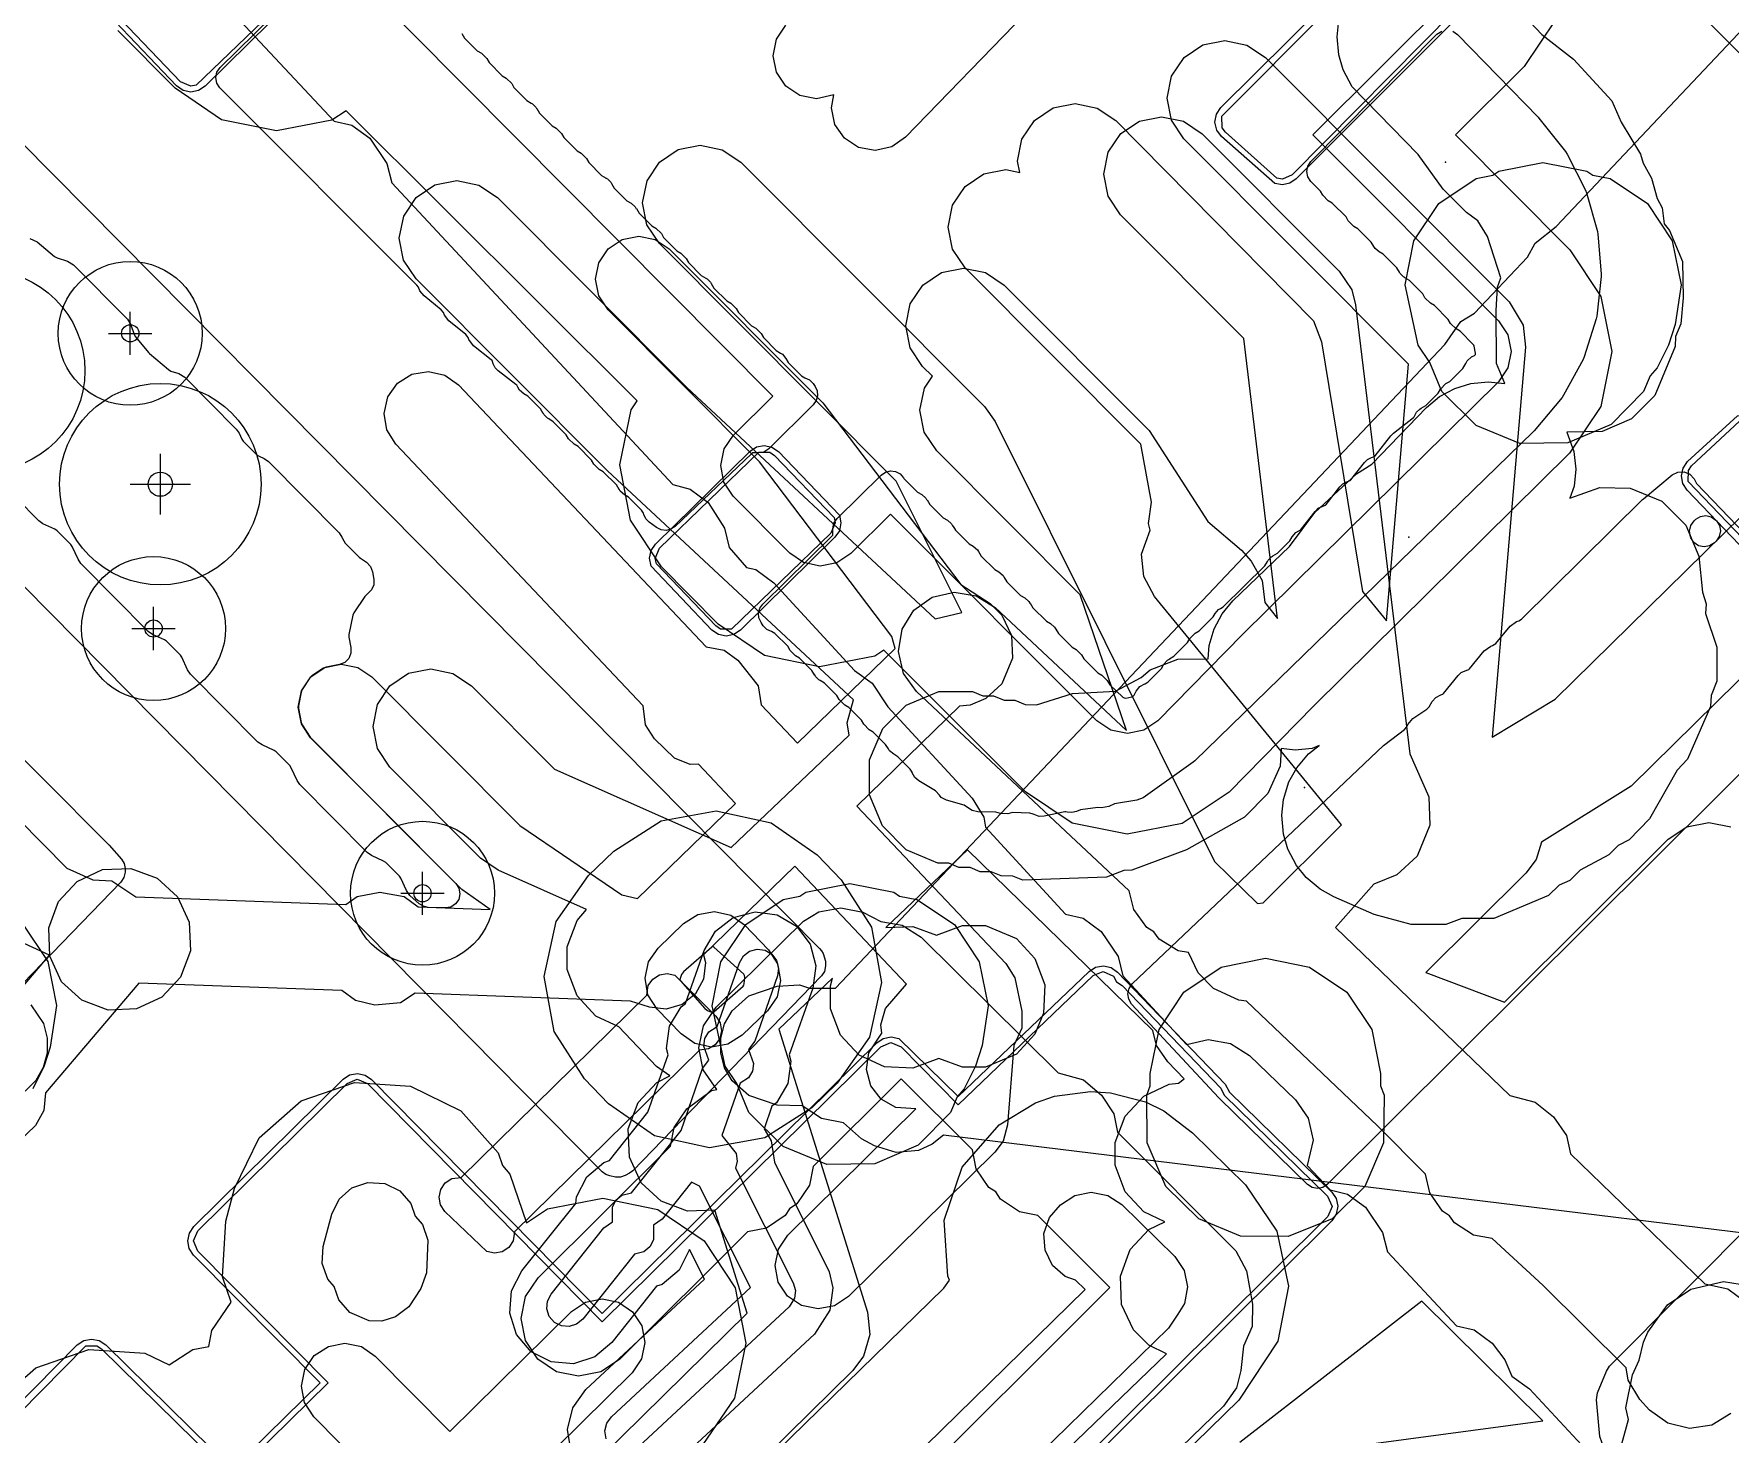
# Model space of a CAD drawing. Header units: metres. Extents: x -2677 to -840, y 169 to 1487.
# Drawn here: x -2321.6 to -2262.6, y 638 to 686.7 of the extents above; entities that cross this region are included whole.
import ezdxf

# ---------------------------------------------------------------- set-up
doc = ezdxf.new("R2010")
doc.units = ezdxf.units.M
for name, color, linetype in [('AI_GREENING_ALLOWED_ZONE', 4, 'Continuous'), ('AI_GREENING_EXCLUSIONS', 1, 'Continuous'), ('AI_GREENING_LAWN', 82, 'Continuous'), ('AI_GREENING_REJECTED', 6, 'Continuous'), ('AI_GREENING_TREES', 3, 'Continuous')]:
    doc.layers.add(name, color=color, linetype=linetype)

# ---------------------------------------------------------------- blocks, each defined once
blk = doc.blocks.new('AI_TREE')
for p, q in [((0, -0.3), (0, 0.3)), ((-0.3, 0), (0.3, 0))]:
    blk.add_line(p, q)
for radius in [1, 0.12]:
    blk.add_circle((0, 0), radius)

msp = doc.modelspace()

# ---------------------------------------------------------------- linework, layer by layer
at = {"layer": 'AI_GREENING_ALLOWED_ZONE'}
msp.add_lwpolyline([(-2321.708, 679.566), (-2321.451, 679.45), (-2320.85, 678.935), (-2320.76, 678.886), (-2320.396, 678.776), (-2320.186, 678.649), (-2318.313, 676.757), (-2318.192, 676.558), (-2318.086, 676.227), (-2318.039, 676.143), (-2317.579, 675.6), (-2317.551, 675.572), (-2316.894, 675.006), (-2316.806, 674.957), (-2316.526, 674.87), (-2316.32, 674.744), (-2314.533, 672.94), (-2314.433, 672.795), (-2314.342, 672.594), (-2314.292, 672.522), (-2313.815, 672.045), (-2313.742, 671.995), (-2313.562, 671.913), (-2313.414, 671.809), (-2310.964, 669.335), (-2310.864, 669.19), (-2310.802, 669.054), (-2310.752, 668.981), (-2310.26, 668.489), (-2310.224, 668.459), (-2310.011, 668.314), (-2309.871, 668.17), (-2309.799, 667.982), (-2309.755, 667.713), (-2309.76, 667.523), (-2309.836, 667.349), (-2309.971, 667.216), (-2310.004, 667.194), (-2310.072, 667.126), (-2310.452, 666.56), (-2310.489, 666.471), (-2310.623, 665.802), (-2310.624, 665.706), (-2310.553, 665.346), (-2310.553, 665.151), (-2310.628, 664.971), (-2310.766, 664.834), (-2310.947, 664.759), (-2311.411, 664.668), (-2311.5, 664.631), (-2311.905, 664.361), (-2311.974, 664.293), (-2312.245, 663.889), (-2312.282, 663.8), (-2312.378, 663.323), (-2312.378, 663.226), (-2312.284, 662.748), (-2312.247, 662.659), (-2311.964, 662.233), (-2311.933, 662.195), (-2306.908, 657.153), (-2306.799, 656.988), (-2306.763, 656.793), (-2306.804, 656.6), (-2306.918, 656.438), (-2307.085, 656.332), (-2307.281, 656.3), (-2307.864, 656.321), (-2308.034, 656.358), (-2308.181, 656.449), (-2308.501, 656.738), (-2308.622, 656.903), (-2308.816, 657.331), (-2308.867, 657.404), (-2309.344, 657.881), (-2309.416, 657.931), (-2309.834, 658.122), (-2309.982, 658.225), (-2312.321, 660.587), (-2312.421, 660.732), (-2312.622, 661.174), (-2312.672, 661.247), (-2313.149, 661.723), (-2313.221, 661.774), (-2313.639, 661.964), (-2313.787, 662.067), (-2316.126, 664.429), (-2316.226, 664.574), (-2316.427, 665.016), (-2316.477, 665.089), (-2316.954, 665.566), (-2317.026, 665.616), (-2317.444, 665.807), (-2317.592, 665.91), (-2319.931, 668.272), (-2320.031, 668.417), (-2320.232, 668.859), (-2320.282, 668.932), (-2320.759, 669.409), (-2320.832, 669.459), (-2321.249, 669.649), (-2321.397, 669.752), (-2323.736, 672.114)], dxfattribs=at)
msp.add_lwpolyline([(-2264.015, 669.198), (-2264.051, 669.397), (-2264.005, 669.593), (-2263.885, 669.756), (-2263.83, 669.805), (-2263.666, 669.903), (-2263.478, 669.933), (-2263.291, 669.889), (-2263.135, 669.779), (-2263.112, 669.754), (-2263.007, 669.591), (-2262.973, 669.401), (-2263.013, 669.211), (-2263.122, 669.051), (-2263.185, 668.99), (-2263.349, 668.883), (-2263.54, 668.846), (-2263.732, 668.886), (-2263.893, 668.996), (-2264, 669.16), (-2264.015, 669.198)], close=True, dxfattribs=at)
at = {"layer": 'AI_GREENING_EXCLUSIONS'}
for points in [[(-2242.686, 642.618), (-2289.969, 648.406), (-2290.36, 648.087), (-2290.837, 647.874), (-2291.614, 647.802), (-2292.359, 648.032), (-2292.814, 648.278), (-2293.444, 648.832), (-2294.199, 648.984), (-2294.877, 649.423), (-2295.739, 649.445), (-2296.722, 649.779), (-2297.309, 650.293), (-2297.57, 650.747), (-2297.705, 651.25), (-2297.705, 651.772), (-2297.57, 652.277), (-2297.309, 652.729), (-2296.723, 653.243), (-2295.741, 653.577), (-2294.963, 653.628), (-2294.617, 653.511), (-2293.722, 653.511), (-2272.543, 675.884), (-2271.996, 676.683), (-2271.516, 676.971), (-2269.675, 678.917), (-2269.414, 679.406), (-2268.676, 679.975), (-2247.361, 702.562)], [(-2242.686, 642.618), (-2289.969, 648.406), (-2290.36, 648.087), (-2290.837, 647.874), (-2291.614, 647.802), (-2292.359, 648.032), (-2292.814, 648.278), (-2293.444, 648.832), (-2294.199, 648.984), (-2294.877, 649.423), (-2295.739, 649.445), (-2296.722, 649.779), (-2297.309, 650.293), (-2297.57, 650.747), (-2297.705, 651.25), (-2297.705, 651.772), (-2297.57, 652.277), (-2297.309, 652.729), (-2296.723, 653.243), (-2295.741, 653.577), (-2294.963, 653.628), (-2294.617, 653.511), (-2293.722, 653.511), (-2272.543, 675.884), (-2271.996, 676.683), (-2271.516, 676.971), (-2269.675, 678.917), (-2269.414, 679.406), (-2268.676, 679.975), (-2247.361, 702.562)], [(-2316.973, 689.879), (-2311.131, 683.642), (-2310.525, 683.501), (-2309.891, 683.046), (-2309.299, 682.171), (-2309.125, 681.5), (-2299.368, 671.012), (-2298.767, 670.856), (-2298.144, 670.386), (-2297.574, 669.496), (-2297.416, 668.821), (-2296.804, 668.135), (-2296.488, 668.058), (-2295.857, 667.598), (-2293.057, 664.556), (-2292.447, 664.11), (-2291.896, 663.294), (-2288.971, 660.116), (-2288.565, 659.45), (-2288.511, 659.104), (-2285.722, 656.09), (-2285.118, 655.946), (-2284.487, 655.487), (-2283.9, 654.608), (-2283.729, 653.937), (-2281.527, 651.557), (-2280.766, 651.725), (-2279.997, 651.589), (-2279.339, 651.17), (-2277.74, 649.638), (-2277.292, 648.998), (-2277.124, 648.236), (-2277.331, 647.355), (-2276.537, 646.502), (-2275.932, 646.359), (-2275.299, 645.903), (-2274.71, 645.025), (-2274.537, 644.354), (-2272.139, 641.78), (-2271.534, 641.637), (-2270.901, 641.18), (-2270.468, 640.603), (-2270.222, 640.032), (-2269.612, 639.594), (-2267.042, 636.837)], [(-2272.265, 688.023), (-2277.132, 683.169), (-2270.683, 676.702), (-2270.359, 676.215), (-2270.245, 675.641), (-2270.361, 675.067), (-2270.686, 674.581), (-2279.575, 665.802), (-2282.517, 662.798), (-2283.004, 662.474), (-2283.578, 662.36), (-2284.152, 662.475), (-2284.638, 662.801), (-2291.802, 669.985), (-2293.187, 668.615), (-2293.675, 668.293), (-2294.25, 668.182), (-2294.823, 668.299), (-2295.308, 668.627), (-2297.272, 670.612), (-2297.594, 671.101), (-2297.705, 671.675), (-2297.588, 672.249), (-2297.26, 672.734), (-2295.892, 674.086), (-2310.237, 688.541)], [(-2271.076, 688.663), (-2269.183, 686.648), (-2268.083, 685.796), (-2266.745, 684.348), (-2266.417, 683.6), (-2265.746, 682.492), (-2265.659, 682.177), (-2265.365, 681.658), (-2265.173, 680.955), (-2265, 680.628), (-2264.927, 680.076), (-2264.741, 679.842), (-2264.287, 678.759), (-2264.274, 677.504), (-2264.354, 676.592), (-2264.535, 676.158), (-2264.549, 675.806), (-2265.253, 674.111), (-2266.063, 673.301), (-2267.078, 672.857), (-2268.315, 672.836), (-2268.063, 672.156), (-2268, 671.544), (-2268.059, 670.953), (-2268.2, 670.539), (-2267.158, 670.916), (-2266.109, 670.891), (-2265.011, 670.434), (-2264.179, 669.603), (-2263.726, 668.519), (-2263.602, 667.278), (-2263.474, 666.868), (-2263.489, 666.537), (-2263.102, 665.366), (-2263.102, 664.178), (-2263.295, 663.68), (-2263.315, 663.301), (-2264.115, 661.47), (-2264.48, 661.086), (-2265.436, 659.403), (-2266.147, 658.663), (-2266.526, 658.472), (-2266.85, 658.152), (-2267.847, 657.614), (-2268.208, 657.254), (-2268.572, 657.087), (-2268.949, 656.736), (-2270.85, 655.935), (-2271.962, 655.935), (-2272.513, 655.723), (-2273.716, 655.727), (-2275.002, 656.075), (-2276.404, 656.687), (-2276.882, 656.948), (-2277.365, 657.355), (-2277.701, 657.771), (-2278.005, 658.348), (-2278.158, 658.87), (-2278.216, 659.524), (-2278.155, 660.073), (-2277.964, 660.678), (-2277.693, 661.169), (-2277.287, 661.651), (-2276.918, 661.944), (-2277.161, 661.846), (-2277.749, 661.787), (-2278.236, 661.846), (-2278.268, 661.232), (-2278.692, 660.279), (-2279.511, 659.456), (-2281.524, 658.319), (-2283.418, 657.617), (-2283.695, 657.603), (-2284.297, 657.372), (-2287.206, 657.271), (-2287.553, 657.409), (-2287.957, 657.412), (-2288.305, 657.558), (-2288.692, 657.561), (-2289.04, 657.707), (-2289.427, 657.71), (-2289.775, 657.856), (-2290.162, 657.859), (-2291.258, 658.321), (-2292.084, 659.154), (-2292.53, 660.227), (-2292.53, 661.446), (-2292.071, 662.538), (-2291.258, 663.352), (-2290.128, 663.821), (-2288.959, 663.817), (-2288.597, 663.669), (-2288.597, 663.669), (-2288.224, 663.668), (-2287.862, 663.52), (-2287.489, 663.519), (-2287.127, 663.371), (-2286.731, 663.364), (-2285.484, 663.754), (-2283.985, 663.834), (-2283.103, 664.306), (-2282.781, 664.577), (-2281.826, 664.949), (-2280.769, 664.952), (-2280.735, 665.42), (-2280.56, 665.994), (-2280.279, 666.519), (-2279.911, 666.968), (-2277.944, 668.86), (-2277.061, 670.041), (-2275.621, 671.388), (-2275.08, 671.726), (-2273.19, 673.695), (-2272.733, 674.071), (-2272.2, 674.356), (-2271.649, 674.525), (-2271.043, 674.587), (-2270.462, 674.528), (-2270.749, 675.223), (-2270.767, 677.062), (-2270.715, 677.877), (-2270.604, 678.193), (-2271.067, 679.628), (-2271.398, 680.177), (-2271.791, 680.468), (-2272.602, 681.278), (-2273.477, 682.485), (-2275.765, 684.832), (-2276.076, 685.425), (-2276.23, 685.944), (-2276.288, 686.576), (-2276.226, 687.147)], [(-2268.708, 687.165), (-2269.794, 685.544), (-2272.183, 683.162), (-2268.203, 679.172), (-2267.123, 677.55), (-2266.745, 675.636), (-2267.13, 673.721), (-2268.215, 672.103), (-2277.103, 663.324), (-2280.045, 660.32), (-2281.669, 659.238), (-2283.583, 658.86), (-2285.496, 659.244), (-2287.116, 660.33), (-2292.033, 665.263), (-2292.354, 665.052), (-2294.269, 664.682), (-2296.181, 665.073), (-2297.797, 666.166), (-2299.76, 668.151), (-2300.835, 669.779), (-2301.205, 671.695), (-2300.814, 673.606), (-2300.603, 673.918), (-2310.72, 683.999), (-2311.218, 683.67), (-2313.133, 683.3), (-2315.045, 683.691), (-2316.661, 684.784), (-2318.646, 686.791)], [(-2287.125, 687.374), (-2291.283, 683.081), (-2291.765, 682.748), (-2292.337, 682.625), (-2292.912, 682.73), (-2293.404, 683.047), (-2293.737, 683.528), (-2293.86, 684.1), (-2293.778, 684.553), (-2294.377, 684.42), (-2294.951, 684.532), (-2295.439, 684.855), (-2295.766, 685.341), (-2295.882, 685.914), (-2295.77, 686.489), (-2295.446, 686.977)], [(-2302.616, 636.482), (-2296.789, 642.221), (-2297.908, 645.797), (-2298.853, 645.766), (-2299.77, 646.107), (-2300.469, 646.754), (-2300.878, 647.636), (-2300.917, 648.622), (-2300.576, 649.539), (-2299.929, 650.238), (-2299.476, 650.468), (-2299.939, 650.794), (-2301.248, 652.168), (-2302.048, 652.543), (-2302.695, 653.242), (-2303.036, 654.159), (-2303.036, 654.951), (-2302.695, 655.868), (-2302.362, 656.252), (-2305.439, 657.612), (-2306.047, 658.03), (-2309.2, 661.195), (-2309.633, 661.844), (-2309.784, 662.61), (-2309.63, 663.375), (-2309.195, 664.023), (-2308.546, 664.455), (-2307.78, 664.606), (-2307.015, 664.453), (-2306.367, 664.018), (-2303.478, 661.119), (-2297.34, 658.406), (-2293.245, 662.305), (-2293.311, 662.729), (-2293.097, 663.527), (-2301.636, 671.488), (-2308.288, 678.163), (-2308.72, 678.812), (-2308.871, 679.578), (-2308.717, 680.343), (-2308.283, 680.991), (-2307.633, 681.423), (-2306.867, 681.574), (-2306.102, 681.421), (-2305.454, 680.986), (-2298.881, 674.389), (-2290.255, 666.346), (-2289.33, 666.563), (-2291.605, 671.131), (-2299.836, 679.391), (-2300.268, 680.041), (-2300.419, 680.806), (-2300.265, 681.571), (-2299.83, 682.219), (-2299.181, 682.652), (-2298.415, 682.803), (-2297.65, 682.649), (-2297.002, 682.214), (-2288.543, 673.724), (-2288.17, 673.205), (-2280.55, 657.913), (-2279.059, 656.456), (-2278.86, 656.484), (-2276.134, 659.187), (-2282.638, 667.128), (-2283.005, 667.815), (-2283.081, 668.593), (-2282.78, 669.43), (-2282.839, 669.655), (-2282.737, 670.4), (-2283.108, 672.418), (-2289.217, 678.544), (-2289.65, 679.194), (-2289.801, 679.959), (-2289.647, 680.724), (-2289.213, 681.373), (-2288.564, 681.805), (-2287.798, 681.956), (-2287.316, 681.86), (-2287.394, 682.252), (-2287.24, 683.017), (-2286.806, 683.665), (-2286.156, 684.098), (-2285.391, 684.249), (-2284.626, 684.096), (-2283.977, 683.661), (-2277.107, 676.699), (-2276.832, 675.968), (-2275.405, 667.294), (-2274.57, 666.274), (-2273.806, 675.198), (-2281.613, 683.026), (-2282.045, 683.676), (-2282.197, 684.441), (-2282.043, 685.206), (-2281.609, 685.855), (-2280.959, 686.287), (-2280.194, 686.438), (-2279.429, 686.285), (-2278.78, 685.851), (-2270.318, 677.365), (-2269.828, 676.557), (-2269.741, 675.782), (-2270.901, 662.232), (-2268.717, 663.554), (-2262.229, 669.929)], [(-2262.609, 638.734), (-2263.276, 638.329), (-2264.047, 638.21), (-2264.805, 638.395), (-2265.434, 638.855), (-2265.772, 639.223), (-2266.178, 639.89), (-2266.245, 640.326), (-2269.131, 643.179), (-2270.901, 644.818), (-2270.901, 644.818), (-2271.55, 644.934), (-2272.207, 645.354), (-2272.382, 645.605), (-2272.624, 645.759), (-2273.072, 646.398), (-2273.217, 647.052), (-2274.888, 648.734), (-2279.441, 653.058), (-2279.701, 653.097), (-2280.582, 653.506), (-2281.123, 654.047), (-2281.457, 654.749), (-2281.815, 654.807), (-2282.478, 655.218), (-2282.657, 655.466), (-2282.901, 655.617), (-2283.358, 656.249), (-2283.513, 656.901), (-2290.899, 663.819), (-2291.354, 664.453), (-2291.531, 665.213), (-2291.404, 665.983), (-2290.992, 666.645), (-2290.357, 667.1), (-2289.597, 667.277), (-2288.827, 667.15), (-2288.165, 666.738), (-2283.602, 662.465), (-2285.218, 667.186), (-2290.199, 672.185), (-2290.631, 672.835), (-2290.782, 673.601), (-2290.629, 674.366), (-2290.352, 674.778), (-2290.689, 675.117), (-2291.122, 675.766), (-2291.273, 676.532), (-2291.12, 677.297), (-2290.686, 677.945), (-2290.036, 678.378), (-2289.271, 678.529), (-2288.505, 678.376), (-2287.857, 677.941), (-2282.823, 672.893), (-2280.787, 669.731), (-2279.61, 668.734), (-2279.282, 668.356), (-2278.896, 667.678), (-2278.799, 666.911), (-2278.36, 666.357), (-2279.534, 676.09), (-2283.811, 680.38), (-2284.244, 681.029), (-2284.395, 681.795), (-2284.242, 682.56), (-2283.808, 683.208), (-2283.158, 683.641), (-2282.393, 683.792), (-2281.627, 683.639), (-2280.979, 683.204), (-2276.215, 678.427), (-2275.782, 677.777), (-2275.646, 677.254), (-2273.763, 661.652), (-2273.105, 660.159), (-2273.066, 659.173), (-2273.515, 658.097), (-2274.214, 657.449), (-2275.012, 657.132), (-2276.344, 655.627), (-2270.286, 649.783), (-2269.405, 649.555), (-2268.771, 649.038), (-2268.327, 648.399), (-2268.187, 647.757), (-2263.51, 643.245), (-2262.719, 643.066), (-2262.089, 642.605)], [(-2325.487, 662.798), (-2320.419, 657.685), (-2319.523, 657.28), (-2318.859, 657.241), (-2318.022, 656.691), (-2310.731, 656.426), (-2310.337, 656.694), (-2309.55, 656.844), (-2308.703, 656.699), (-2308.215, 656.334), (-2305.718, 656.243), (-2306.703, 656.946), (-2311.95, 662.213), (-2312.274, 662.7), (-2312.387, 663.274), (-2312.272, 663.848), (-2311.946, 664.334), (-2311.459, 664.658), (-2310.885, 664.771), (-2310.311, 664.656), (-2309.825, 664.33), (-2304.678, 659.165), (-2301.139, 656.753), (-2300.592, 656.63), (-2297.191, 659.932), (-2298.481, 661.296), (-2298.769, 661.291), (-2299.314, 661.505), (-2300.006, 662.173), (-2300.317, 662.668), (-2300.397, 663.324), (-2308.99, 672.414), (-2309.301, 672.909), (-2309.399, 673.486), (-2309.269, 674.057), (-2308.93, 674.534), (-2308.435, 674.845), (-2307.858, 674.943), (-2307.287, 674.813), (-2306.81, 674.474), (-2298.207, 665.374), (-2297.583, 665.253), (-2297.106, 664.914), (-2296.399, 664.024), (-2296.302, 663.358), (-2295.039, 662.022), (-2291.648, 665.314), (-2291.756, 665.73), (-2296.356, 671.805), (-2301.617, 677.084), (-2301.941, 677.572), (-2302.054, 678.146), (-2301.939, 678.72), (-2301.613, 679.206), (-2301.126, 679.53), (-2300.552, 679.643), (-2299.978, 679.528), (-2299.492, 679.202), (-2294.159, 673.85), (-2289.364, 667.542), (-2288.34, 666.876), (-2287.935, 666.47), (-2287.601, 665.77), (-2287.562, 664.981), (-2287.935, 664.086), (-2288.499, 663.574), (-2289.04, 663.347), (-2289.408, 663.308), (-2292.978, 659.842), (-2287.802, 654.367), (-2287.491, 653.871), (-2287.24, 652.71), (-2287.241, 652.124), (-2287.527, 651.524), (-2287.739, 648.764), (-2287.896, 648.201), (-2288.18, 647.812), (-2293.26, 642.798), (-2293.749, 642.476), (-2294.323, 642.366), (-2294.897, 642.484), (-2295.381, 642.812), (-2295.703, 643.301), (-2295.814, 643.875), (-2295.696, 644.449), (-2295.367, 644.933), (-2290.925, 649.317), (-2291.622, 649.364), (-2292.128, 649.657), (-2292.484, 650.122), (-2292.635, 650.687), (-2292.557, 651.268), (-2292.108, 651.952), (-2292.139, 652.239), (-2291.977, 652.801), (-2291.25, 653.647), (-2295.13, 657.752), (-2298.306, 654.668), (-2298.231, 654.408), (-2298.297, 653.827), (-2298.581, 653.315), (-2299.038, 652.95), (-2299.601, 652.788), (-2300.183, 652.854), (-2300.836, 653.063), (-2308.315, 653.336), (-2308.833, 653.001), (-2309.72, 652.919), (-2310.388, 653.085), (-2310.864, 653.429), (-2317.918, 653.686), (-2321.161, 649.871), (-2321.219, 649.257), (-2321.504, 648.745), (-2322.117, 648.161)], [(-2259.425, 667.076), (-2266.08, 660.537), (-2269.19, 658.592), (-2269.375, 657.985), (-2269.729, 657.511), (-2273.205, 654.057), (-2270.479, 653.024), (-2264.793, 658.687), (-2264.144, 659.12), (-2263.378, 659.27), (-2262.613, 659.117)], [(-2290.991, 632.347), (-2282.214, 640.806), (-2282.828, 641.103), (-2283.368, 641.643), (-2283.777, 642.525), (-2283.816, 643.511), (-2283.475, 644.428), (-2282.828, 645.127), (-2282.28, 645.397), (-2283.009, 645.742), (-2283.656, 646.441), (-2283.997, 647.358), (-2283.997, 648.15), (-2283.656, 649.067), (-2283.009, 649.766), (-2282.127, 650.175), (-2281.8, 650.214), (-2281.6, 650.368), (-2282.177, 650.954), (-2282.569, 651.52), (-2282.694, 652.039), (-2289.131, 658.324), (-2291.963, 655.627), (-2291.031, 655.655), (-2290.208, 655.353), (-2289.302, 655.69), (-2288.51, 655.69), (-2287.434, 655.242), (-2286.787, 654.543), (-2286.446, 653.626), (-2286.485, 652.64), (-2286.787, 651.917), (-2287.434, 651.218), (-2288.51, 650.77), (-2289.302, 650.77), (-2290.125, 651.072), (-2291.031, 650.735), (-2292.017, 650.774), (-2292.899, 651.183), (-2293.546, 651.882), (-2293.887, 652.799), (-2293.887, 653.591), (-2293.816, 653.863), (-2295.684, 652.084), (-2292.607, 642.25), (-2292.523, 641.474), (-2292.743, 640.725), (-2293.112, 640.228), (-2299.809, 633.632)], [(-2302.902, 637.405), (-2303.026, 638.176), (-2302.846, 638.935), (-2302.39, 639.568), (-2298.269, 643.399), (-2298.786, 644.428), (-2299.144, 643.72), (-2299.74, 643.216), (-2299.933, 643.154), (-2301.483, 641.203), (-2302.078, 640.699), (-2302.821, 640.461), (-2303.599, 640.525), (-2303.599, 640.525), (-2304.293, 640.882), (-2304.797, 641.477), (-2305.035, 642.22), (-2304.971, 642.998), (-2304.614, 643.692), (-2302.737, 646.035), (-2302.718, 646.259), (-2302.361, 646.953), (-2301.766, 647.458), (-2301.573, 647.52), (-2300.235, 649.203), (-2299.529, 651.199), (-2299.586, 651.417), (-2299.479, 652.19), (-2299.084, 652.863), (-2298.923, 652.986), (-2298.285, 654.824), (-2297.89, 655.497), (-2297.268, 655.968), (-2296.513, 656.165), (-2295.74, 656.058), (-2295.067, 655.663), (-2294.596, 655.041), (-2294.399, 654.286), (-2294.506, 653.513), (-2295.323, 651.195), (-2295.266, 650.977), (-2295.373, 650.204), (-2295.768, 649.531), (-2295.93, 649.409), (-2296.2, 648.631), (-2295.947, 648.209), (-2295.836, 647.465), (-2293.933, 643.654), (-2293.813, 643.103), (-2293.909, 642.329), (-2294.446, 641.492), (-2299.666, 636.638)], [(-2291.561, 635.751), (-2284.185, 643.116), (-2286.684, 645.618), (-2287.33, 645.745), (-2287.98, 646.178), (-2288.151, 646.432), (-2288.389, 646.59), (-2288.825, 647.237), (-2288.959, 647.894), (-2291.43, 650.368), (-2294.496, 647.314), (-2294.624, 646.668), (-2295.058, 646.019), (-2295.312, 645.849), (-2295.471, 645.611), (-2296.119, 645.176), (-2296.775, 645.044), (-2301.225, 640.612), (-2301.875, 640.179), (-2302.641, 640.029), (-2303.406, 640.182), (-2304.054, 640.617), (-2304.486, 641.267), (-2304.637, 642.033), (-2304.483, 642.798), (-2304.048, 643.446), (-2299.447, 648.028), (-2299.318, 648.67), (-2298.883, 649.318), (-2298.024, 649.959), (-2297.837, 649.997), (-2298.311, 650.679), (-2298.459, 651.445), (-2298.301, 652.209), (-2297.864, 652.855), (-2294.823, 655.847), (-2294.297, 656.161), (-2293.531, 656.309), (-2292.767, 656.151), (-2292.138, 655.829), (-2291.397, 655.705), (-2290.735, 655.291), (-2285.978, 650.571), (-2285.102, 650.327), (-2284.477, 649.798), (-2284.045, 649.151), (-2283.916, 648.507), (-2279.81, 644.383), (-2279.442, 643.695), (-2279.225, 642.538), (-2279.244, 641.758), (-2279.548, 641.07), (-2279.631, 640.227), (-2279.787, 639.626), (-2280.232, 638.985), (-2283.178, 636.14)], [(-2321.951, 655.735), (-2321.084, 654.437), (-2320.779, 652.907), (-2321, 651.466), (-2321.213, 650.811), (-2321.605, 650.021)], [(-2323.452, 651.807), (-2321.023, 654.665), (-2321.908, 655.066)], [(-2301.684, 637.859), (-2301.727, 638.128), (-2301.664, 638.394), (-2301.504, 638.616), (-2296.669, 643.112), (-2298.44, 646.634), (-2298.714, 646.777), (-2299.738, 645.489), (-2300.042, 645.281), (-2300.037, 644.772), (-2300.162, 644.529), (-2300.37, 644.352), (-2300.702, 644.275), (-2302.5, 642.012), (-2302.5, 642.012), (-2302.709, 641.836), (-2302.969, 641.752), (-2303.241, 641.775), (-2303.484, 641.9), (-2303.66, 642.108), (-2303.744, 642.368), (-2303.721, 642.64), (-2303.596, 642.883), (-2301.767, 645.185), (-2301.464, 645.392), (-2301.468, 645.902), (-2301.343, 646.145), (-2301.135, 646.321), (-2300.803, 646.399), (-2299.079, 648.568), (-2298.333, 650.718), (-2298.115, 651.014), (-2298.288, 651.493), (-2298.251, 651.764), (-2298.113, 651.999), (-2297.825, 652.182), (-2297.057, 654.398), (-2296.918, 654.633), (-2296.701, 654.798), (-2296.436, 654.867), (-2296.166, 654.83), (-2295.93, 654.692), (-2295.765, 654.474), (-2295.696, 654.209), (-2295.734, 653.939), (-2296.519, 651.676), (-2296.737, 651.38), (-2296.564, 650.901), (-2296.601, 650.631), (-2296.739, 650.395), (-2297.027, 650.212), (-2297.66, 648.389), (-2297.17, 647.77), (-2297.13, 647.5), (-2297.189, 647.263), (-2295.182, 643.271), (-2295.11, 643.008), (-2295.143, 642.737), (-2295.331, 642.444), (-2300.551, 637.59)], [(-2325.203, 635.908), (-2320.059, 641.114), (-2319.833, 641.267), (-2319.566, 641.322), (-2319.298, 641.271), (-2319.07, 641.121), (-2314.672, 636.8), (-2311.621, 639.803), (-2316.016, 644.236), (-2316.167, 644.464), (-2316.219, 644.732), (-2316.164, 645), (-2316.011, 645.227), (-2310.825, 650.349), (-2310.597, 650.499), (-2310.328, 650.551), (-2310.061, 650.495), (-2309.835, 650.342), (-2301.818, 642.206), (-2292.284, 651.619), (-2292.056, 651.769), (-2291.788, 651.821), (-2291.52, 651.766), (-2289.451, 649.745), (-2284.91, 654.096), (-2284.679, 654.243), (-2284.41, 654.29), (-2284.144, 654.231), (-2283.92, 654.075), (-2280.184, 650.175), (-2280.029, 649.9), (-2276.479, 646.43), (-2276.323, 646.203), (-2276.268, 645.933), (-2276.321, 645.662), (-2276.475, 645.433), (-2320.858, 601.319)], [(-2325.168, 635.604), (-2319.756, 641.083), (-2319.373, 641.086), (-2319.211, 640.979), (-2314.672, 636.519), (-2311.338, 639.801), (-2315.874, 644.377), (-2316.019, 644.731), (-2315.87, 645.084), (-2310.685, 650.206), (-2310.33, 650.351), (-2309.977, 650.202), (-2301.82, 641.923), (-2292.143, 651.476), (-2291.789, 651.621), (-2291.436, 651.472), (-2289.455, 649.465), (-2284.771, 653.951), (-2284.415, 654.09), (-2284.064, 653.936), (-2283.952, 653.732), (-2283.753, 653.611), (-2280.329, 650.037), (-2280.21, 649.797), (-2276.619, 646.287), (-2276.468, 645.932), (-2276.616, 645.575), (-2320.999, 601.461)], [(-2321.67, 652.934), (-2321.237, 652.285), (-2321.102, 651.781), (-2321.102, 651.259), (-2321.238, 650.754), (-2321.498, 650.303), (-2321.867, 649.933)], [(-2321.67, 652.934), (-2321.237, 652.285), (-2321.102, 651.781), (-2321.102, 651.259), (-2321.238, 650.754), (-2321.498, 650.303), (-2321.867, 649.933)], [(-2322.963, 639.03), (-2321.499, 640.32), (-2319.654, 640.953), (-2317.707, 640.831), (-2316.866, 640.419), (-2316.047, 640.959), (-2315.492, 641.065), (-2315.378, 641.619), (-2314.713, 642.601), (-2315.016, 643.484), (-2314.898, 645.415), (-2314.596, 646.556), (-2313.738, 648.308), (-2312.275, 649.598), (-2310.429, 650.231), (-2308.482, 650.109), (-2306.73, 649.251), (-2305.439, 647.788), (-2305.291, 647.355), (-2305.028, 647.046), (-2304.454, 645.362), (-2303.721, 645.846), (-2301.805, 646.214), (-2299.894, 645.822), (-2298.279, 644.728), (-2297.205, 643.099), (-2296.837, 641.183), (-2297.229, 639.272), (-2298.324, 637.657)], [(-2302.995, 630.357), (-2289.958, 643.091), (-2289.751, 643.363), (-2289.82, 643.503), (-2289.946, 645.45), (-2289.317, 647.296), (-2288.03, 648.762), (-2286.769, 649.528), (-2286.108, 649.755), (-2284.858, 649.924), (-2284.161, 649.881), (-2282.942, 649.559), (-2282.315, 649.252), (-2281.311, 648.488), (-2279.478, 646.684), (-2278.381, 645.071), (-2277.985, 643.16), (-2278.35, 641.244), (-2279.707, 639.194), (-2293.825, 625.405)], [(-2300.549, 627.853), (-2285.045, 643.043), (-2285.379, 643.372), (-2285.74, 643.495), (-2286.18, 643.881), (-2286.438, 644.406), (-2286.476, 644.99), (-2286.287, 645.544), (-2285.901, 645.984), (-2285.403, 646.305), (-2284.83, 646.424), (-2284.255, 646.314), (-2283.766, 645.993), (-2281.933, 644.189), (-2281.604, 643.705), (-2281.485, 643.132), (-2281.594, 642.557), (-2281.822, 642.18), (-2282.153, 641.697), (-2298.088, 626.133)], [(-2262.605, 633.068), (-2263.793, 633.068), (-2264.954, 633.537), (-2265.828, 634.39), (-2266.469, 635.426), (-2266.699, 636.574), (-2266.173, 638.522), (-2266.255, 638.932), (-2266.028, 640.08), (-2265.797, 640.592), (-2265.651, 641.212), (-2265.492, 641.562), (-2264.81, 642.513), (-2264.002, 643.052), (-2262.862, 643.319), (-2262.862, 643.319), (-2261.707, 643.13)], [(-2308.198, 634.933), (-2311.839, 638.622), (-2312.161, 639.111), (-2312.271, 639.686), (-2312.153, 640.259), (-2311.825, 640.744), (-2311.336, 641.066), (-2310.761, 641.176), (-2310.761, 641.176), (-2310.188, 641.058), (-2309.704, 640.73), (-2307.117, 638.109), (-2302.891, 642.282), (-2302.402, 642.604), (-2301.827, 642.714), (-2301.254, 642.597), (-2300.769, 642.268), (-2300.447, 641.78), (-2300.337, 641.205), (-2300.454, 640.632), (-2300.783, 640.147), (-2306.077, 634.92)], [(-2276.231, 637.529), (-2269.149, 638.48), (-2273.348, 642.641), (-2279.668, 637.721)]]:
    msp.add_lwpolyline(points, dxfattribs=at)
for points in [[(-2316.383, 684.708), (-2316.609, 684.862), (-2318.733, 687.096), (-2318.783, 687.365), (-2318.727, 687.633), (-2318.573, 687.859), (-2315.336, 690.947), (-2315.068, 690.998), (-2314.802, 690.943), (-2314.577, 690.79), (-2312.458, 688.572), (-2312.406, 688.304), (-2312.461, 688.036), (-2312.615, 687.81), (-2315.619, 684.854), (-2315.848, 684.704), (-2316.116, 684.653), (-2316.383, 684.708)], [(-2318.433, 687.716), (-2315.261, 690.762), (-2314.88, 690.759), (-2314.719, 690.65), (-2312.75, 688.66), (-2312.606, 688.305), (-2312.755, 687.952), (-2315.923, 684.889), (-2316.114, 684.853), (-2316.467, 685.002), (-2318.547, 687.171), (-2318.543, 687.555), (-2318.433, 687.716)], [(-2272.174, 687.168), (-2277.709, 681.633), (-2277.929, 681.484), (-2278.188, 681.428), (-2278.45, 681.473), (-2280.306, 683.104), (-2280.471, 683.332), (-2280.533, 683.607), (-2280.482, 683.883), (-2280.326, 684.118), (-2276.759, 687.651), (-2276.53, 687.802), (-2276.066, 687.814), (-2275.337, 688.604), (-2275.279, 688.864), (-2275.125, 689.086), (-2274.351, 689.408), (-2273.788, 689.391), (-2273.26, 689.187), (-2272.166, 688.15), (-2272.019, 687.923), (-2271.969, 687.657), (-2272.023, 687.393), (-2272.174, 687.168)], [(-2272.208, 687.47), (-2277.85, 681.775), (-2278.193, 681.628), (-2278.38, 681.66), (-2280.171, 683.252), (-2280.289, 683.414), (-2280.297, 683.808), (-2276.618, 687.509), (-2276.263, 687.654), (-2276.014, 687.575), (-2275.138, 688.596), (-2274.986, 688.942), (-2274.509, 689.173), (-2274.013, 689.222), (-2273.531, 689.103), (-2273.046, 688.771), (-2272.31, 688.011), (-2272.169, 687.659), (-2272.208, 687.47)], [(-2269.142, 682.202), (-2267.612, 681.897), (-2267.412, 681.764), (-2266.81, 681.644), (-2265.512, 680.777), (-2264.645, 679.48), (-2264.34, 677.949), (-2264.547, 676.578), (-2264.774, 675.853), (-2265.166, 675.063), (-2265.418, 674.793), (-2265.645, 674.249), (-2266.769, 673.105), (-2268.277, 672.458), (-2269.938, 672.442), (-2271.46, 673.062), (-2272.647, 674.249), (-2273.066, 675.251), (-2273.469, 675.853), (-2273.93, 677.949), (-2273.626, 679.48), (-2272.759, 680.777), (-2271.461, 681.644), (-2270.878, 681.76), (-2270.673, 681.897), (-2269.142, 682.202)], [(-2261.844, 673.386), (-2261.621, 673.229), (-2255.685, 667.034), (-2255.538, 666.803), (-2255.491, 666.534), (-2255.55, 666.268), (-2255.706, 666.044), (-2257.209, 664.604), (-2257.439, 664.458), (-2257.708, 664.41), (-2257.975, 664.469), (-2258.199, 664.626), (-2264.134, 670.821), (-2264.281, 671.052), (-2264.328, 671.321), (-2264.269, 671.587), (-2264.113, 671.811), (-2262.38, 673.397), (-2262.111, 673.445), (-2261.844, 673.386)], [(-2255.725, 666.731), (-2255.729, 666.358), (-2257.347, 664.749), (-2257.512, 664.644), (-2257.894, 664.652), (-2264.095, 671.124), (-2264.086, 671.507), (-2263.974, 671.667), (-2262.307, 673.211), (-2261.925, 673.203), (-2261.765, 673.091), (-2255.83, 666.895), (-2255.725, 666.731)], [(-2298.012, 665.958), (-2300.124, 668.182), (-2300.176, 668.45), (-2300.12, 668.718), (-2299.966, 668.943), (-2296.685, 672.171), (-2296.458, 672.321), (-2296.19, 672.372), (-2295.923, 672.317), (-2295.697, 672.165), (-2293.578, 669.947), (-2293.526, 669.678), (-2293.581, 669.41), (-2293.735, 669.184), (-2297.022, 665.95), (-2297.25, 665.8), (-2297.518, 665.749), (-2297.786, 665.805), (-2298.012, 665.958)], [(-2299.826, 668.801), (-2296.382, 672.136), (-2296, 672.133), (-2295.839, 672.024), (-2293.763, 669.871), (-2293.726, 669.679), (-2293.875, 669.326), (-2297.325, 665.986), (-2297.708, 665.989), (-2297.869, 666.099), (-2299.939, 668.257), (-2299.976, 668.449), (-2299.826, 668.801)], [(-2303.489, 652.003), (-2303.833, 653.923), (-2303.416, 655.829), (-2302.301, 657.43), (-2301.422, 658.276), (-2299.779, 659.329), (-2297.859, 659.673), (-2295.953, 659.256), (-2294.352, 658.141), (-2293.52, 657.277), (-2292.467, 655.634), (-2292.123, 653.714), (-2292.54, 651.808), (-2293.655, 650.207), (-2294.534, 649.36), (-2296.177, 648.308), (-2298.097, 647.964), (-2300.003, 648.381), (-2301.604, 649.495), (-2302.436, 650.36), (-2303.489, 652.003)], [(-2316.13, 654.815), (-2316.471, 653.898), (-2317.118, 653.199), (-2318, 652.79), (-2318.986, 652.751), (-2319.903, 653.092), (-2320.602, 653.739), (-2321.011, 654.621), (-2321.05, 655.607), (-2320.709, 656.524), (-2320.062, 657.223), (-2319.18, 657.632), (-2318.194, 657.671), (-2317.277, 657.33), (-2316.578, 656.683), (-2316.169, 655.801), (-2316.13, 654.815)], [(-2291.688, 656.845), (-2291.488, 656.712), (-2290.886, 656.592), (-2289.588, 655.725), (-2288.721, 654.427), (-2288.416, 652.897), (-2288.623, 651.526), (-2288.85, 650.801), (-2289.242, 650.011), (-2289.494, 649.74), (-2289.722, 649.197), (-2290.845, 648.053), (-2292.353, 647.405), (-2294.014, 647.39), (-2295.536, 648.01), (-2296.723, 649.197), (-2297.142, 650.198), (-2297.545, 650.801), (-2298.006, 652.897), (-2297.702, 654.427), (-2296.835, 655.725), (-2295.537, 656.592), (-2294.954, 656.708), (-2294.749, 656.845), (-2293.218, 657.15), (-2291.688, 656.845)], [(-2300.334, 653.856), (-2300.209, 654.428), (-2299.874, 654.908), (-2298.995, 655.755), (-2298.502, 656.071), (-2297.926, 656.174), (-2297.354, 656.049), (-2296.874, 655.714), (-2296.041, 654.85), (-2295.726, 654.357), (-2295.622, 653.781), (-2295.748, 653.209), (-2296.082, 652.729), (-2296.962, 651.882), (-2297.454, 651.566), (-2298.03, 651.463), (-2298.602, 651.588), (-2299.083, 651.923), (-2299.915, 652.787), (-2300.231, 653.28), (-2300.334, 653.856)], [(-2277.251, 654.247), (-2275.954, 653.379), (-2275.086, 652.082), (-2274.782, 650.551), (-2274.782, 650.125), (-2274.661, 649.796), (-2274.677, 648.135), (-2275.324, 646.626), (-2276.468, 645.503), (-2277.99, 644.883), (-2279.651, 644.899), (-2281.096, 645.503), (-2282.24, 646.626), (-2282.887, 648.135), (-2282.903, 649.796), (-2282.782, 650.125), (-2282.782, 650.551), (-2282.478, 652.082), (-2281.61, 653.379), (-2280.313, 654.247), (-2278.782, 654.551), (-2277.251, 654.247)], [(-2297.724, 652.305), (-2297.678, 652.036), (-2297.738, 651.77), (-2297.895, 651.547), (-2298.126, 651.4), (-2298.438, 651.363), (-2304.867, 645.049), (-2304.912, 644.731), (-2305.065, 644.504), (-2305.293, 644.354), (-2305.561, 644.303), (-2305.829, 644.358), (-2307.284, 645.756), (-2307.435, 645.984), (-2307.486, 646.253), (-2307.431, 646.52), (-2307.278, 646.746), (-2307.05, 646.896), (-2306.727, 646.937), (-2300.273, 653.275), (-2300.224, 653.605), (-2300.067, 653.828), (-2299.836, 653.974), (-2299.567, 654.021), (-2299.301, 653.961), (-2297.871, 652.536), (-2297.724, 652.305)], [(-2311.212, 645.659), (-2310.955, 646.185), (-2310.516, 646.572), (-2309.962, 646.762), (-2309.378, 646.725), (-2308.853, 646.468), (-2308.465, 646.029), (-2308.316, 645.592), (-2308.064, 645.304), (-2307.879, 644.762), (-2307.92, 643.623), (-2308.126, 643.075), (-2308.542, 642.443), (-2309.006, 642.087), (-2309.479, 641.944), (-2309.914, 641.951), (-2310.587, 642.244), (-2310.971, 642.685), (-2311.133, 643.142), (-2311.357, 643.397), (-2311.546, 643.945), (-2311.51, 644.534), (-2311.212, 645.659)]]:
    msp.add_lwpolyline(points, close=True, dxfattribs=at)
at = {"layer": 'AI_GREENING_LAWN'}
for points in [[(-2348.669, 709.837), (-2294.268, 654.888), (-2294.205, 654.811), (-2294.147, 654.723), (-2294.065, 654.449), (-2294.064, 654.286), (-2294.101, 654.097), (-2294.205, 653.937), (-2300.76, 647.17), (-2300.877, 647.08), (-2301.022, 647), (-2301.187, 646.943), (-2301.361, 646.947), (-2301.561, 646.987), (-2301.701, 647.037), (-2301.82, 647.126), (-2343.833, 689.687)], [(-2251.55, 675.317), (-2270.866, 694.53), (-2270.97, 694.679), (-2271.013, 694.855), (-2270.991, 695.035), (-2270.906, 695.195), (-2259.425, 709.687)], [(-2306.696, 686.683), (-2306.603, 686.526), (-2306.16, 686.083), (-2306.02, 686.004), (-2305.831, 685.815), (-2305.752, 685.675), (-2305.293, 685.215), (-2305.153, 685.136), (-2304.964, 684.946), (-2304.886, 684.806), (-2304.444, 684.362), (-2304.288, 684.268), (-2304.289, 684.265), (-2304.239, 684.241), (-2304.124, 684.125), (-2304.099, 684.075), (-2304.097, 684.076), (-2304.004, 683.92), (-2303.56, 683.477), (-2303.421, 683.398), (-2303.232, 683.208), (-2303.153, 683.068), (-2302.694, 682.609), (-2302.554, 682.529), (-2302.365, 682.339), (-2302.287, 682.2), (-2301.845, 681.755), (-2301.689, 681.661), (-2301.69, 681.659), (-2301.64, 681.635), (-2301.525, 681.519), (-2301.5, 681.469), (-2301.498, 681.47), (-2301.404, 681.313), (-2300.961, 680.871), (-2300.818, 680.789), (-2300.673, 680.666), (-2300.637, 680.598), (-2300.632, 680.601), (-2300.538, 680.445), (-2300.095, 680.002), (-2299.956, 679.923), (-2299.766, 679.733), (-2299.687, 679.593), (-2299.229, 679.134), (-2299.089, 679.054), (-2298.9, 678.864), (-2298.821, 678.725), (-2298.38, 678.28), (-2298.223, 678.186), (-2298.225, 678.184), (-2298.175, 678.16), (-2298.059, 678.044), (-2298.035, 677.994), (-2298.033, 677.995), (-2297.939, 677.838), (-2297.496, 677.396), (-2297.357, 677.317), (-2297.167, 677.127), (-2297.088, 676.987), (-2296.63, 676.527), (-2296.49, 676.448), (-2296.301, 676.258), (-2296.222, 676.118), (-2295.781, 675.674), (-2295.624, 675.58), (-2295.628, 675.575), (-2295.56, 675.539), (-2295.437, 675.394), (-2295.356, 675.25), (-2294.897, 674.79), (-2294.781, 674.724), (-2294.619, 674.65), (-2294.492, 674.522), (-2294.426, 674.424), (-2294.355, 674.267), (-2294.341, 674.095), (-2294.387, 673.928), (-2294.487, 673.787), (-2296.038, 672.254), (-2296.211, 672.143), (-2296.414, 672.111), (-2296.543, 672.117), (-2296.59, 672.11), (-2296.63, 672.085), (-2299.289, 669.554), (-2299.434, 669.458), (-2299.603, 669.417), (-2299.776, 669.437), (-2299.932, 669.515), (-2300.194, 669.709), (-2300.305, 669.823), (-2300.374, 669.967), (-2300.391, 670.02), (-2300.452, 670.123), (-2300.906, 670.576), (-2301.05, 670.658), (-2301.195, 670.781), (-2301.23, 670.849), (-2301.236, 670.845), (-2301.33, 671.002), (-2301.783, 671.455), (-2301.923, 671.534), (-2302.112, 671.724), (-2302.191, 671.864), (-2302.661, 672.334), (-2302.801, 672.413), (-2302.99, 672.603), (-2303.068, 672.742), (-2303.521, 673.197), (-2303.677, 673.291), (-2303.676, 673.293), (-2303.726, 673.317), (-2303.841, 673.433), (-2303.866, 673.483), (-2303.868, 673.482), (-2303.962, 673.639), (-2304.406, 674.082), (-2304.55, 674.164), (-2304.695, 674.287), (-2304.751, 674.395), (-2304.758, 674.392), (-2304.791, 674.461), (-2304.817, 674.488), (-2305.434, 674.96), (-2305.539, 675.068), (-2305.606, 675.203), (-2305.634, 675.29), (-2305.65, 675.322), (-2305.675, 675.348), (-2306.293, 675.829), (-2306.456, 676.052), (-2306.481, 676.121), (-2306.559, 676.229), (-2307.152, 676.698), (-2307.305, 676.901), (-2307.34, 676.989), (-2307.414, 677.087), (-2308.01, 677.567), (-2308.152, 677.75), (-2308.205, 677.867), (-2308.256, 677.94), (-2315.101, 684.797), (-2315.21, 684.96), (-2315.248, 685.153), (-2315.208, 685.345), (-2315.098, 685.507), (-2312.702, 687.866)], [(-2272.271, 686.767), (-2272.108, 686.656), (-2269.31, 683.778), (-2269.277, 683.741), (-2268.357, 682.581), (-2268.303, 682.497), (-2267.662, 681.237), (-2267.626, 681.146), (-2267.25, 679.808), (-2267.233, 679.713), (-2267.121, 678.337), (-2267.122, 678.241), (-2267.273, 676.869), (-2267.293, 676.775), (-2267.706, 675.447), (-2267.744, 675.357), (-2268.42, 674.116), (-2268.476, 674.033), (-2269.441, 672.885), (-2269.476, 672.848), (-2281.238, 661.411), (-2281.297, 661.362), (-2283.034, 660.132), (-2283.245, 660.046), (-2284.024, 659.923), (-2284.218, 659.829), (-2284.479, 659.782), (-2284.599, 659.792), (-2285.21, 659.711), (-2285.35, 659.651), (-2285.51, 659.613), (-2285.673, 659.628), (-2285.715, 659.639), (-2285.752, 659.637), (-2286.465, 659.487), (-2286.647, 659.483), (-2286.819, 659.545), (-2286.845, 659.559), (-2286.96, 659.593), (-2287.569, 659.613), (-2287.726, 659.575), (-2287.987, 659.583), (-2288.149, 659.631), (-2288.767, 659.636), (-2288.973, 659.682), (-2289.095, 659.773), (-2289.25, 659.872), (-2289.859, 660.043), (-2290.041, 660.138), (-2290.104, 660.218), (-2290.106, 660.217), (-2290.248, 660.369), (-2290.827, 660.712), (-2290.966, 660.834), (-2291.051, 660.999), (-2291.058, 661.024), (-2291.12, 661.127), (-2291.551, 661.557), (-2291.695, 661.639), (-2291.839, 661.762), (-2291.875, 661.83), (-2291.88, 661.827), (-2291.974, 661.984), (-2292.405, 662.414), (-2292.544, 662.493), (-2292.734, 662.682), (-2292.812, 662.823), (-2293.259, 663.27), (-2293.398, 663.349), (-2293.588, 663.539), (-2293.666, 663.679), (-2294.095, 664.111), (-2294.252, 664.205), (-2294.25, 664.207), (-2294.3, 664.232), (-2294.416, 664.347), (-2294.44, 664.397), (-2294.442, 664.396), (-2294.536, 664.553), (-2294.967, 664.983), (-2295.106, 665.062), (-2295.296, 665.252), (-2295.374, 665.392), (-2295.821, 665.839), (-2295.935, 665.904), (-2295.935, 665.904), (-2296.099, 665.978), (-2296.226, 666.105), (-2296.303, 666.218), (-2296.375, 666.376), (-2296.389, 666.549), (-2296.389, 666.549), (-2296.343, 666.716), (-2296.242, 666.858), (-2293.841, 669.22), (-2293.815, 669.259), (-2293.806, 669.305), (-2293.808, 669.475), (-2293.77, 669.67), (-2293.659, 669.836), (-2292.134, 671.344), (-2291.985, 671.445), (-2291.81, 671.487), (-2291.631, 671.465), (-2291.472, 671.38), (-2291.353, 671.244), (-2291.339, 671.22), (-2290.867, 670.749), (-2290.723, 670.667), (-2290.579, 670.544), (-2290.543, 670.476), (-2290.538, 670.479), (-2290.444, 670.323), (-2289.972, 669.851), (-2289.828, 669.77), (-2289.684, 669.647), (-2289.648, 669.579), (-2289.643, 669.582), (-2289.549, 669.425), (-2289.077, 668.954), (-2288.933, 668.872), (-2288.789, 668.749), (-2288.753, 668.681), (-2288.748, 668.684), (-2288.654, 668.528), (-2288.182, 668.056), (-2288.038, 667.975), (-2287.894, 667.852), (-2287.858, 667.784), (-2287.853, 667.787), (-2287.759, 667.63), (-2287.287, 667.159), (-2287.143, 667.078), (-2286.999, 666.954), (-2286.963, 666.886), (-2286.958, 666.89), (-2286.864, 666.733), (-2286.392, 666.261), (-2286.248, 666.18), (-2286.104, 666.057), (-2286.068, 665.989), (-2286.063, 665.992), (-2285.969, 665.835), (-2285.497, 665.364), (-2285.358, 665.285), (-2285.168, 665.095), (-2285.09, 664.955), (-2284.602, 664.467), (-2284.462, 664.387), (-2284.276, 664.204), (-2284.191, 664.057), (-2283.735, 663.624), (-2283.687, 663.597), (-2283.632, 663.595), (-2283.42, 663.637), (-2283.372, 663.658), (-2283.338, 663.699), (-2283.271, 663.834), (-2283.146, 663.993), (-2282.967, 664.089), (-2282.962, 664.09), (-2282.859, 664.152), (-2282.387, 664.624), (-2282.306, 664.768), (-2282.183, 664.912), (-2282.115, 664.948), (-2282.118, 664.953), (-2281.961, 665.047), (-2281.49, 665.519), (-2281.411, 665.658), (-2281.221, 665.848), (-2281.081, 665.927), (-2280.593, 666.414), (-2280.527, 666.529), (-2280.406, 666.672), (-2280.338, 666.708), (-2280.253, 666.768), (-2278.807, 668.185), (-2278.711, 668.343), (-2278.709, 668.342), (-2278.685, 668.39), (-2278.569, 668.506), (-2278.519, 668.53), (-2278.521, 668.532), (-2278.364, 668.626), (-2277.932, 669.058), (-2277.85, 669.202), (-2277.727, 669.347), (-2277.619, 669.403), (-2277.622, 669.409), (-2277.553, 669.443), (-2277.525, 669.469), (-2277.058, 670.082), (-2276.948, 670.188), (-2276.81, 670.256), (-2276.727, 670.282), (-2276.694, 670.298), (-2276.667, 670.323), (-2276.196, 670.937), (-2276.089, 671.04), (-2275.957, 671.107), (-2275.867, 671.137), (-2275.835, 671.153), (-2275.809, 671.178), (-2275.34, 671.783), (-2275.229, 671.888), (-2275.092, 671.955), (-2275.031, 671.973), (-2274.998, 671.989), (-2274.972, 672.014), (-2274.421, 672.711), (-2274.336, 672.795), (-2273.641, 673.338), (-2273.615, 673.365), (-2273.583, 673.433), (-2273.579, 673.431), (-2273.533, 673.523), (-2273.418, 673.638), (-2273.368, 673.663), (-2273.369, 673.665), (-2273.212, 673.759), (-2272.78, 674.191), (-2272.701, 674.33), (-2272.511, 674.52), (-2272.371, 674.598), (-2271.922, 675.046), (-2271.823, 675.22), (-2271.821, 675.219), (-2271.774, 675.315), (-2271.616, 675.449), (-2271.515, 675.503), (-2271.48, 675.533), (-2271.479, 675.58), (-2271.526, 675.819), (-2271.538, 675.852), (-2271.559, 675.881), (-2272.021, 676.342), (-2272.16, 676.421), (-2272.349, 676.611), (-2272.428, 676.751), (-2272.909, 677.232), (-2273.048, 677.312), (-2273.238, 677.501), (-2273.316, 677.641), (-2273.779, 678.107), (-2273.936, 678.201), (-2273.935, 678.204), (-2273.984, 678.228), (-2274.1, 678.344), (-2274.124, 678.394), (-2274.126, 678.392), (-2274.22, 678.549), (-2274.685, 679.014), (-2274.829, 679.095), (-2274.973, 679.218), (-2275.009, 679.286), (-2275.015, 679.283), (-2275.108, 679.44), (-2275.573, 679.904), (-2275.713, 679.983), (-2275.902, 680.173), (-2275.981, 680.313), (-2276.461, 680.795), (-2276.601, 680.874), (-2276.79, 681.064), (-2276.869, 681.203), (-2277.202, 681.539), (-2277.31, 681.701), (-2277.348, 681.892), (-2277.31, 682.082), (-2277.203, 682.244), (-2272.821, 686.659), (-2272.657, 686.769)], [(-2342.031, 681.67), (-2318.969, 658.511), (-2318.945, 658.485), (-2318.522, 657.995), (-2318.432, 657.844), (-2318.4, 657.671), (-2318.399, 657.544), (-2318.435, 657.355), (-2318.54, 657.193), (-2331.482, 643.835)], [(-2258.465, 664.773), (-2276.62, 646.699), (-2276.781, 646.591), (-2276.971, 646.553), (-2277.161, 646.59), (-2277.323, 646.696), (-2280.381, 649.684), (-2280.398, 649.701), (-2283.429, 652.961), (-2283.531, 653.126), (-2283.563, 653.317), (-2283.519, 653.506), (-2283.407, 653.664), (-2274.68, 661.945), (-2274.637, 661.982), (-2273.949, 662.5), (-2273.873, 662.595), (-2273.838, 662.67), (-2273.661, 662.879), (-2273.168, 663.207), (-2273.091, 663.29), (-2272.988, 663.47), (-2272.862, 663.616), (-2272.69, 663.703), (-2272.65, 663.714), (-2272.617, 663.729), (-2272.589, 663.754), (-2272.085, 664.379), (-2271.976, 664.48), (-2271.842, 664.544), (-2271.752, 664.571), (-2271.719, 664.587), (-2271.693, 664.611), (-2271.184, 665.237), (-2270.952, 665.397), (-2270.887, 665.418), (-2270.774, 665.495), (-2270.282, 666.094), (-2270.061, 666.249), (-2269.975, 666.279), (-2269.883, 666.336), (-2265.676, 670.489), (-2265.645, 670.517), (-2264.646, 671.348), (-2264.453, 671.448), (-2264.236, 671.456), (-2264.036, 671.371), (-2263.89, 671.21), (-2263.802, 671.053), (-2258.456, 665.473)], [(-2262.552, 634.074), (-2263.317, 634.157), (-2263.502, 634.215), (-2264.316, 634.659), (-2264.434, 634.748), (-2266.513, 636.868), (-2266.573, 636.941), (-2267.078, 637.703), (-2267.159, 637.931), (-2267.282, 639.213), (-2267.282, 639.213), (-2267.247, 639.45), (-2266.937, 640.21), (-2266.828, 640.374), (-2248.657, 658.638)]]:
    msp.add_lwpolyline(points, dxfattribs=at)
msp.add_lwpolyline([(-2296.868, 653.901), (-2296.875, 653.954), (-2296.905, 653.998), (-2297.944, 654.942), (-2297.978, 654.963), (-2298.012, 654.943), (-2298.996, 654.084), (-2299.064, 653.986), (-2299.117, 653.846), (-2299.125, 653.805), (-2299.103, 653.77), (-2298.258, 652.801), (-2298.16, 652.733), (-2298.02, 652.68), (-2297.98, 652.672), (-2297.944, 652.694), (-2296.93, 653.583), (-2296.902, 653.619), (-2296.89, 653.662), (-2296.868, 653.901)], close=True, dxfattribs=at)
at = {"layer": 'AI_GREENING_REJECTED'}
for p in [(-2272.52, 682.22), (-2273.8, 669.19), (-2277.42, 660.49)]:
    msp.add_point(p, dxfattribs=at)

# ---------------------------------------------------------------- block references
at = {"layer": 'AI_GREENING_TREES'}
for p, xscale, yscale in [((-2323.294, 674.97), 3.5, 3.5), ((-2318.218, 676.267), 2.5, 2.5), ((-2317.172, 671.025), 3.5, 3.5), ((-2317.408, 666.01), 2.5, 2.5), ((-2308.064, 656.811), 2.5, 2.5)]:
    msp.add_blockref('AI_TREE', p, dxfattribs=dict(at, xscale=xscale, yscale=yscale))

doc.saveas('drawing.dxf')
